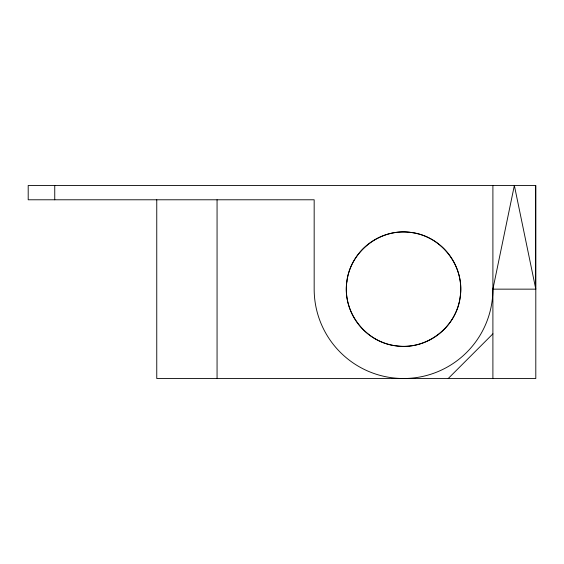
<?xml version="1.0" encoding="UTF-8"?>
<svg xmlns="http://www.w3.org/2000/svg" width="564" height="564" viewBox="0 0 564 564"><rect width="100%" height="100%" fill="white"/><g stroke="black" fill="none" stroke-linecap="round" stroke-linejoin="round"><path stroke-width="0.85" d="M492.901 289.149L514.354 185.486L535.8 289.149L492.901 289.149A89.366 89.366 0 0 1 403.535 378.514A89.366 89.366 0 0 1 314.169 289.149L314.169 199.783L28.2 199.783L28.2 185.486L535.8 185.486L535.8 378.514L156.757 378.514L156.757 199.783M448.218 378.514L492.901 333.832M535.624 185.486L535.624 289.149M492.901 185.486L492.901 378.514M346.578 285.574L346.578 292.723M217.062 199.783L217.062 378.514M54.75 185.486L54.75 199.783M346.832 281.683C342.207 311.906 365.676 342.503 396.076 345.852C426.299 350.484 456.889 327.007 460.245 296.615C464.87 266.391 441.393 235.794 411.001 232.446C380.778 227.814 350.188 251.29 346.832 281.683M374.94 338.682A57.197 57.197 0 0 0 460.732 289.149A57.197 57.197 0 0 0 374.94 239.615A57.197 57.197 0 0 0 374.94 338.682"/></g></svg>
